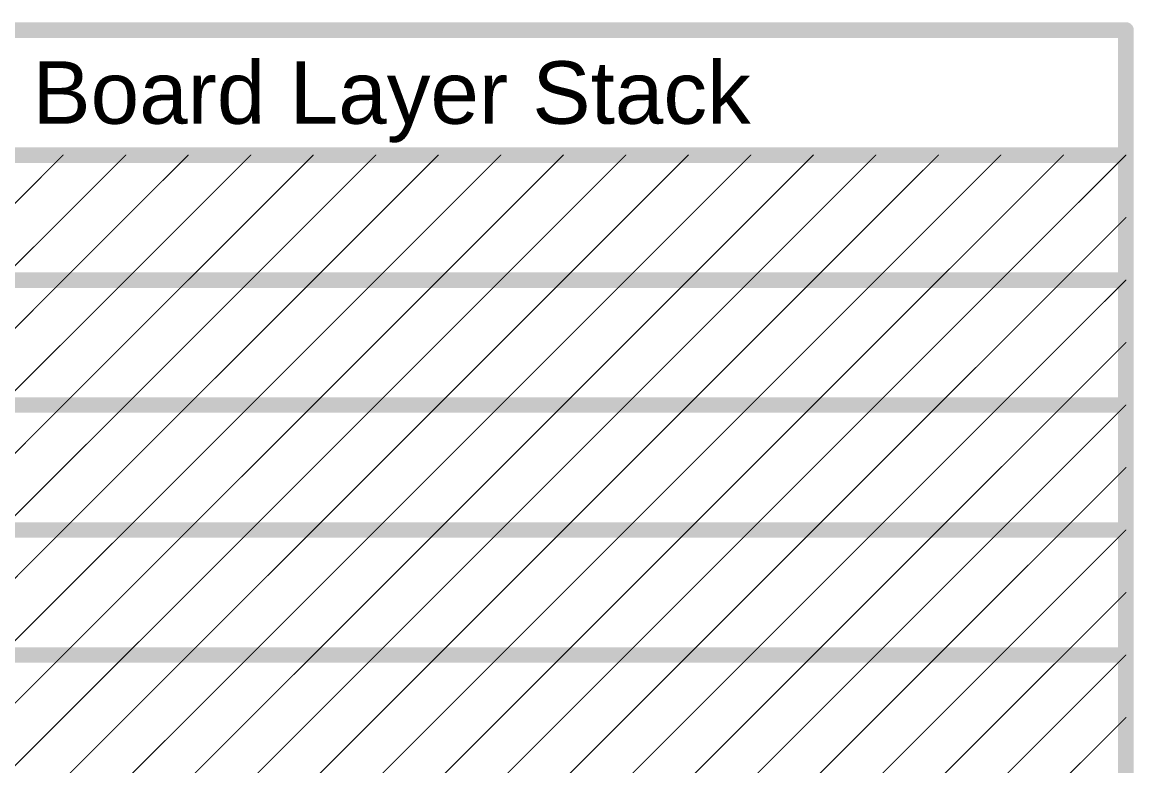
# Model space of a CAD drawing. Header units: inches. Extents: x -17.5 to 14.7, y -6.2 to 5.9.
# Drawn here: x 2.56 to 3.627, y 5.174 to 5.888 of the extents above; entities that cross this region are included whole.
import ezdxf

# ---------------------------------------------------------------- set-up
doc = ezdxf.new("R2010")
doc.units = ezdxf.units.IN
doc.header["$MEASUREMENT"] = 0
doc.layers.add('Dimensions', color=6, linetype='Continuous')
doc.styles.add('Arial', font='', dxfattribs={"height": 0.2})
doc.styles.get('Arial').set_extended_font_data('Arial')

msp = doc.modelspace()

# ---------------------------------------------------------------- linework, layer by layer
at = {"layer": 'Dimensions'}
for points in [[(-0.9193, 5.88, 0.015, 0.015, 0), (3.6195, 5.88, 0.015, 0.015, 0)], [(3.6195, 4.44, 0.015, 0.015, 0), (3.6195, 5.88, 0.015, 0.015, 0)], [(-0.9193, 5.76, 0.015, 0.015, 0), (3.6195, 5.76, 0.015, 0.015, 0)], [(2.4999, 5.6603, 0.001, 0.001, 0), (2.5995, 5.76, 0.001, 0.001, 0)], [(2.5395, 5.64, 0.001, 0.001, 0), (2.6595, 5.76, 0.001, 0.001, 0)], [(2.5995, 5.64, 0.001, 0.001, 0), (2.7195, 5.76, 0.001, 0.001, 0)], [(2.6595, 5.64, 0.001, 0.001, 0), (2.7795, 5.76, 0.001, 0.001, 0)], [(2.7195, 5.64, 0.001, 0.001, 0), (2.8395, 5.76, 0.001, 0.001, 0)], [(2.7795, 5.64, 0.001, 0.001, 0), (2.8995, 5.76, 0.001, 0.001, 0)], [(2.8395, 5.64, 0.001, 0.001, 0), (2.9595, 5.76, 0.001, 0.001, 0)], [(2.8995, 5.64, 0.001, 0.001, 0), (3.0195, 5.76, 0.001, 0.001, 0)], [(2.9595, 5.64, 0.001, 0.001, 0), (3.0795, 5.76, 0.001, 0.001, 0)], [(3.0195, 5.64, 0.001, 0.001, 0), (3.1395, 5.76, 0.001, 0.001, 0)], [(3.0795, 5.64, 0.001, 0.001, 0), (3.1995, 5.76, 0.001, 0.001, 0)], [(3.1395, 5.64, 0.001, 0.001, 0), (3.2595, 5.76, 0.001, 0.001, 0)], [(3.1995, 5.64, 0.001, 0.001, 0), (3.3195, 5.76, 0.001, 0.001, 0)], [(3.2595, 5.64, 0.001, 0.001, 0), (3.3795, 5.76, 0.001, 0.001, 0)], [(3.3195, 5.64, 0.001, 0.001, 0), (3.4395, 5.76, 0.001, 0.001, 0)], [(3.3795, 5.64, 0.001, 0.001, 0), (3.4995, 5.76, 0.001, 0.001, 0)], [(3.4395, 5.64, 0.001, 0.001, 0), (3.5595, 5.76, 0.001, 0.001, 0)], [(3.4995, 5.64, 0.001, 0.001, 0), (3.6195, 5.76, 0.001, 0.001, 0)], [(3.5595, 5.64, 0.001, 0.001, 0), (3.6195, 5.7, 0.001, 0.001, 0)], [(2.4999, 5.64, 0.015, 0.015, 0), (3.6195, 5.64, 0.015, 0.015, 0)], [(2.4999, 5.5403, 0.001, 0.001, 0), (2.5995, 5.64, 0.001, 0.001, 0)], [(2.5395, 5.52, 0.001, 0.001, 0), (2.6595, 5.64, 0.001, 0.001, 0)], [(2.5995, 5.52, 0.001, 0.001, 0), (2.7195, 5.64, 0.001, 0.001, 0)], [(2.6595, 5.52, 0.001, 0.001, 0), (2.7795, 5.64, 0.001, 0.001, 0)], [(2.7195, 5.52, 0.001, 0.001, 0), (2.8395, 5.64, 0.001, 0.001, 0)], [(2.7795, 5.52, 0.001, 0.001, 0), (2.8995, 5.64, 0.001, 0.001, 0)], [(2.8395, 5.52, 0.001, 0.001, 0), (2.9595, 5.64, 0.001, 0.001, 0)], [(2.8995, 5.52, 0.001, 0.001, 0), (3.0195, 5.64, 0.001, 0.001, 0)], [(2.9595, 5.52, 0.001, 0.001, 0), (3.0795, 5.64, 0.001, 0.001, 0)], [(3.0195, 5.52, 0.001, 0.001, 0), (3.1395, 5.64, 0.001, 0.001, 0)], [(3.0795, 5.52, 0.001, 0.001, 0), (3.1995, 5.64, 0.001, 0.001, 0)], [(3.1395, 5.52, 0.001, 0.001, 0), (3.2595, 5.64, 0.001, 0.001, 0)], [(3.1995, 5.52, 0.001, 0.001, 0), (3.3195, 5.64, 0.001, 0.001, 0)], [(3.2595, 5.52, 0.001, 0.001, 0), (3.3795, 5.64, 0.001, 0.001, 0)], [(3.3195, 5.52, 0.001, 0.001, 0), (3.4395, 5.64, 0.001, 0.001, 0)], [(3.3795, 5.52, 0.001, 0.001, 0), (3.4995, 5.64, 0.001, 0.001, 0)], [(3.4395, 5.52, 0.001, 0.001, 0), (3.5595, 5.64, 0.001, 0.001, 0)], [(3.4995, 5.52, 0.001, 0.001, 0), (3.6195, 5.64, 0.001, 0.001, 0)], [(3.5595, 5.52, 0.001, 0.001, 0), (3.6195, 5.58, 0.001, 0.001, 0)], [(2.4999, 5.52, 0.015, 0.015, 0), (3.6195, 5.52, 0.015, 0.015, 0)], [(2.4999, 5.4203, 0.001, 0.001, 0), (2.5995, 5.52, 0.001, 0.001, 0)], [(2.5395, 5.4, 0.001, 0.001, 0), (2.6595, 5.52, 0.001, 0.001, 0)], [(2.5995, 5.4, 0.001, 0.001, 0), (2.7195, 5.52, 0.001, 0.001, 0)], [(2.6595, 5.4, 0.001, 0.001, 0), (2.7795, 5.52, 0.001, 0.001, 0)], [(2.7195, 5.4, 0.001, 0.001, 0), (2.8395, 5.52, 0.001, 0.001, 0)], [(2.7795, 5.4, 0.001, 0.001, 0), (2.8995, 5.52, 0.001, 0.001, 0)], [(2.8395, 5.4, 0.001, 0.001, 0), (2.9595, 5.52, 0.001, 0.001, 0)], [(2.8995, 5.4, 0.001, 0.001, 0), (3.0195, 5.52, 0.001, 0.001, 0)], [(2.9595, 5.4, 0.001, 0.001, 0), (3.0795, 5.52, 0.001, 0.001, 0)], [(3.0195, 5.4, 0.001, 0.001, 0), (3.1395, 5.52, 0.001, 0.001, 0)], [(3.0795, 5.4, 0.001, 0.001, 0), (3.1995, 5.52, 0.001, 0.001, 0)], [(3.1395, 5.4, 0.001, 0.001, 0), (3.2595, 5.52, 0.001, 0.001, 0)], [(3.1995, 5.4, 0.001, 0.001, 0), (3.3195, 5.52, 0.001, 0.001, 0)], [(3.2595, 5.4, 0.001, 0.001, 0), (3.3795, 5.52, 0.001, 0.001, 0)], [(3.3195, 5.4, 0.001, 0.001, 0), (3.4395, 5.52, 0.001, 0.001, 0)], [(3.3795, 5.4, 0.001, 0.001, 0), (3.4995, 5.52, 0.001, 0.001, 0)], [(3.4395, 5.4, 0.001, 0.001, 0), (3.5595, 5.52, 0.001, 0.001, 0)], [(3.4995, 5.4, 0.001, 0.001, 0), (3.6195, 5.52, 0.001, 0.001, 0)], [(3.5595, 5.4, 0.001, 0.001, 0), (3.6195, 5.46, 0.001, 0.001, 0)], [(2.4999, 5.4, 0.015, 0.015, 0), (3.6195, 5.4, 0.015, 0.015, 0)], [(2.4999, 5.3003, 0.001, 0.001, 0), (2.5995, 5.4, 0.001, 0.001, 0)], [(2.5395, 5.28, 0.001, 0.001, 0), (2.6595, 5.4, 0.001, 0.001, 0)], [(2.5995, 5.28, 0.001, 0.001, 0), (2.7195, 5.4, 0.001, 0.001, 0)], [(2.6595, 5.28, 0.001, 0.001, 0), (2.7795, 5.4, 0.001, 0.001, 0)], [(2.7195, 5.28, 0.001, 0.001, 0), (2.8395, 5.4, 0.001, 0.001, 0)], [(2.7795, 5.28, 0.001, 0.001, 0), (2.8995, 5.4, 0.001, 0.001, 0)], [(2.8395, 5.28, 0.001, 0.001, 0), (2.9595, 5.4, 0.001, 0.001, 0)], [(2.8995, 5.28, 0.001, 0.001, 0), (3.0195, 5.4, 0.001, 0.001, 0)], [(2.9595, 5.28, 0.001, 0.001, 0), (3.0795, 5.4, 0.001, 0.001, 0)], [(3.0195, 5.28, 0.001, 0.001, 0), (3.1395, 5.4, 0.001, 0.001, 0)], [(3.0795, 5.28, 0.001, 0.001, 0), (3.1995, 5.4, 0.001, 0.001, 0)], [(3.1395, 5.28, 0.001, 0.001, 0), (3.2595, 5.4, 0.001, 0.001, 0)], [(3.1995, 5.28, 0.001, 0.001, 0), (3.3195, 5.4, 0.001, 0.001, 0)], [(3.2595, 5.28, 0.001, 0.001, 0), (3.3795, 5.4, 0.001, 0.001, 0)], [(3.3195, 5.28, 0.001, 0.001, 0), (3.4395, 5.4, 0.001, 0.001, 0)], [(3.3795, 5.28, 0.001, 0.001, 0), (3.4995, 5.4, 0.001, 0.001, 0)], [(3.4395, 5.28, 0.001, 0.001, 0), (3.5595, 5.4, 0.001, 0.001, 0)], [(3.4995, 5.28, 0.001, 0.001, 0), (3.6195, 5.4, 0.001, 0.001, 0)], [(3.5595, 5.28, 0.001, 0.001, 0), (3.6195, 5.34, 0.001, 0.001, 0)], [(2.4999, 5.28, 0.015, 0.015, 0), (3.6195, 5.28, 0.015, 0.015, 0)], [(2.4999, 5.1803, 0.001, 0.001, 0), (2.5995, 5.28, 0.001, 0.001, 0)], [(2.5395, 5.16, 0.001, 0.001, 0), (2.6595, 5.28, 0.001, 0.001, 0)], [(2.5995, 5.16, 0.001, 0.001, 0), (2.7195, 5.28, 0.001, 0.001, 0)], [(2.6595, 5.16, 0.001, 0.001, 0), (2.7795, 5.28, 0.001, 0.001, 0)], [(2.7195, 5.16, 0.001, 0.001, 0), (2.8395, 5.28, 0.001, 0.001, 0)], [(2.7795, 5.16, 0.001, 0.001, 0), (2.8995, 5.28, 0.001, 0.001, 0)], [(2.8395, 5.16, 0.001, 0.001, 0), (2.9595, 5.28, 0.001, 0.001, 0)], [(2.8995, 5.16, 0.001, 0.001, 0), (3.0195, 5.28, 0.001, 0.001, 0)], [(2.9595, 5.16, 0.001, 0.001, 0), (3.0795, 5.28, 0.001, 0.001, 0)], [(3.0195, 5.16, 0.001, 0.001, 0), (3.1395, 5.28, 0.001, 0.001, 0)], [(3.0795, 5.16, 0.001, 0.001, 0), (3.1995, 5.28, 0.001, 0.001, 0)], [(3.1395, 5.16, 0.001, 0.001, 0), (3.2595, 5.28, 0.001, 0.001, 0)], [(3.1995, 5.16, 0.001, 0.001, 0), (3.3195, 5.28, 0.001, 0.001, 0)], [(3.2595, 5.16, 0.001, 0.001, 0), (3.3795, 5.28, 0.001, 0.001, 0)], [(3.3195, 5.16, 0.001, 0.001, 0), (3.4395, 5.28, 0.001, 0.001, 0)], [(3.3795, 5.16, 0.001, 0.001, 0), (3.4995, 5.28, 0.001, 0.001, 0)], [(3.4395, 5.16, 0.001, 0.001, 0), (3.5595, 5.28, 0.001, 0.001, 0)], [(3.4995, 5.16, 0.001, 0.001, 0), (3.6195, 5.28, 0.001, 0.001, 0)], [(3.5595, 5.16, 0.001, 0.001, 0), (3.6195, 5.22, 0.001, 0.001, 0)]]:
    msp.add_lwpolyline(points, format="xyseb", dxfattribs=at)
for points in [[(3.6158, 5.88, 0.0075, 0.0075, 1), (3.6233, 5.88, 0.0075, 0.0075, 1)], [(3.6158, 5.88, 0.0075, 0.0075, 1), (3.6233, 5.88, 0.0075, 0.0075, 1)], [(3.6158, 5.76, 0.0075, 0.0075, 1), (3.6233, 5.76, 0.0075, 0.0075, 1)], [(2.5993, 5.76, 0.0005, 0.0005, 1), (2.5998, 5.76, 0.0005, 0.0005, 1)], [(2.6593, 5.76, 0.0005, 0.0005, 1), (2.6598, 5.76, 0.0005, 0.0005, 1)], [(2.7193, 5.76, 0.0005, 0.0005, 1), (2.7198, 5.76, 0.0005, 0.0005, 1)], [(2.7793, 5.76, 0.0005, 0.0005, 1), (2.7798, 5.76, 0.0005, 0.0005, 1)], [(2.8393, 5.76, 0.0005, 0.0005, 1), (2.8398, 5.76, 0.0005, 0.0005, 1)], [(2.8993, 5.76, 0.0005, 0.0005, 1), (2.8998, 5.76, 0.0005, 0.0005, 1)], [(2.9593, 5.76, 0.0005, 0.0005, 1), (2.9598, 5.76, 0.0005, 0.0005, 1)], [(3.0193, 5.76, 0.0005, 0.0005, 1), (3.0198, 5.76, 0.0005, 0.0005, 1)], [(3.0793, 5.76, 0.0005, 0.0005, 1), (3.0798, 5.76, 0.0005, 0.0005, 1)], [(3.1393, 5.76, 0.0005, 0.0005, 1), (3.1398, 5.76, 0.0005, 0.0005, 1)], [(3.1993, 5.76, 0.0005, 0.0005, 1), (3.1998, 5.76, 0.0005, 0.0005, 1)], [(3.2593, 5.76, 0.0005, 0.0005, 1), (3.2598, 5.76, 0.0005, 0.0005, 1)], [(3.3193, 5.76, 0.0005, 0.0005, 1), (3.3198, 5.76, 0.0005, 0.0005, 1)], [(3.3793, 5.76, 0.0005, 0.0005, 1), (3.3798, 5.76, 0.0005, 0.0005, 1)], [(3.4393, 5.76, 0.0005, 0.0005, 1), (3.4398, 5.76, 0.0005, 0.0005, 1)], [(3.4993, 5.76, 0.0005, 0.0005, 1), (3.4998, 5.76, 0.0005, 0.0005, 1)], [(3.5593, 5.76, 0.0005, 0.0005, 1), (3.5598, 5.76, 0.0005, 0.0005, 1)], [(3.6193, 5.76, 0.0005, 0.0005, 1), (3.6198, 5.76, 0.0005, 0.0005, 1)], [(3.6193, 5.7, 0.0005, 0.0005, 1), (3.6198, 5.7, 0.0005, 0.0005, 1)], [(3.6158, 5.64, 0.0075, 0.0075, 1), (3.6233, 5.64, 0.0075, 0.0075, 1)], [(2.5993, 5.64, 0.0005, 0.0005, 1), (2.5998, 5.64, 0.0005, 0.0005, 1)], [(2.5993, 5.64, 0.0005, 0.0005, 1), (2.5998, 5.64, 0.0005, 0.0005, 1)], [(2.6593, 5.64, 0.0005, 0.0005, 1), (2.6598, 5.64, 0.0005, 0.0005, 1)], [(2.6593, 5.64, 0.0005, 0.0005, 1), (2.6598, 5.64, 0.0005, 0.0005, 1)], [(2.7193, 5.64, 0.0005, 0.0005, 1), (2.7198, 5.64, 0.0005, 0.0005, 1)], [(2.7193, 5.64, 0.0005, 0.0005, 1), (2.7198, 5.64, 0.0005, 0.0005, 1)], [(2.7793, 5.64, 0.0005, 0.0005, 1), (2.7798, 5.64, 0.0005, 0.0005, 1)], [(2.7793, 5.64, 0.0005, 0.0005, 1), (2.7798, 5.64, 0.0005, 0.0005, 1)], [(2.8393, 5.64, 0.0005, 0.0005, 1), (2.8398, 5.64, 0.0005, 0.0005, 1)], [(2.8393, 5.64, 0.0005, 0.0005, 1), (2.8398, 5.64, 0.0005, 0.0005, 1)], [(2.8993, 5.64, 0.0005, 0.0005, 1), (2.8998, 5.64, 0.0005, 0.0005, 1)], [(2.8993, 5.64, 0.0005, 0.0005, 1), (2.8998, 5.64, 0.0005, 0.0005, 1)], [(2.9593, 5.64, 0.0005, 0.0005, 1), (2.9598, 5.64, 0.0005, 0.0005, 1)], [(2.9593, 5.64, 0.0005, 0.0005, 1), (2.9598, 5.64, 0.0005, 0.0005, 1)], [(3.0193, 5.64, 0.0005, 0.0005, 1), (3.0198, 5.64, 0.0005, 0.0005, 1)], [(3.0193, 5.64, 0.0005, 0.0005, 1), (3.0198, 5.64, 0.0005, 0.0005, 1)], [(3.0793, 5.64, 0.0005, 0.0005, 1), (3.0798, 5.64, 0.0005, 0.0005, 1)], [(3.0793, 5.64, 0.0005, 0.0005, 1), (3.0798, 5.64, 0.0005, 0.0005, 1)], [(3.1393, 5.64, 0.0005, 0.0005, 1), (3.1398, 5.64, 0.0005, 0.0005, 1)], [(3.1393, 5.64, 0.0005, 0.0005, 1), (3.1398, 5.64, 0.0005, 0.0005, 1)], [(3.1993, 5.64, 0.0005, 0.0005, 1), (3.1998, 5.64, 0.0005, 0.0005, 1)], [(3.1993, 5.64, 0.0005, 0.0005, 1), (3.1998, 5.64, 0.0005, 0.0005, 1)], [(3.2593, 5.64, 0.0005, 0.0005, 1), (3.2598, 5.64, 0.0005, 0.0005, 1)], [(3.2593, 5.64, 0.0005, 0.0005, 1), (3.2598, 5.64, 0.0005, 0.0005, 1)], [(3.3193, 5.64, 0.0005, 0.0005, 1), (3.3198, 5.64, 0.0005, 0.0005, 1)], [(3.3193, 5.64, 0.0005, 0.0005, 1), (3.3198, 5.64, 0.0005, 0.0005, 1)], [(3.3793, 5.64, 0.0005, 0.0005, 1), (3.3798, 5.64, 0.0005, 0.0005, 1)], [(3.3793, 5.64, 0.0005, 0.0005, 1), (3.3798, 5.64, 0.0005, 0.0005, 1)], [(3.4393, 5.64, 0.0005, 0.0005, 1), (3.4398, 5.64, 0.0005, 0.0005, 1)], [(3.4393, 5.64, 0.0005, 0.0005, 1), (3.4398, 5.64, 0.0005, 0.0005, 1)], [(3.4993, 5.64, 0.0005, 0.0005, 1), (3.4998, 5.64, 0.0005, 0.0005, 1)], [(3.4993, 5.64, 0.0005, 0.0005, 1), (3.4998, 5.64, 0.0005, 0.0005, 1)], [(3.5593, 5.64, 0.0005, 0.0005, 1), (3.5598, 5.64, 0.0005, 0.0005, 1)], [(3.5593, 5.64, 0.0005, 0.0005, 1), (3.5598, 5.64, 0.0005, 0.0005, 1)], [(3.6193, 5.64, 0.0005, 0.0005, 1), (3.6198, 5.64, 0.0005, 0.0005, 1)], [(3.6193, 5.58, 0.0005, 0.0005, 1), (3.6198, 5.58, 0.0005, 0.0005, 1)], [(3.6158, 5.52, 0.0075, 0.0075, 1), (3.6233, 5.52, 0.0075, 0.0075, 1)], [(2.5993, 5.52, 0.0005, 0.0005, 1), (2.5998, 5.52, 0.0005, 0.0005, 1)], [(2.5993, 5.52, 0.0005, 0.0005, 1), (2.5998, 5.52, 0.0005, 0.0005, 1)], [(2.6593, 5.52, 0.0005, 0.0005, 1), (2.6598, 5.52, 0.0005, 0.0005, 1)], [(2.6593, 5.52, 0.0005, 0.0005, 1), (2.6598, 5.52, 0.0005, 0.0005, 1)], [(2.7193, 5.52, 0.0005, 0.0005, 1), (2.7198, 5.52, 0.0005, 0.0005, 1)], [(2.7193, 5.52, 0.0005, 0.0005, 1), (2.7198, 5.52, 0.0005, 0.0005, 1)], [(2.7793, 5.52, 0.0005, 0.0005, 1), (2.7798, 5.52, 0.0005, 0.0005, 1)], [(2.7793, 5.52, 0.0005, 0.0005, 1), (2.7798, 5.52, 0.0005, 0.0005, 1)], [(2.8393, 5.52, 0.0005, 0.0005, 1), (2.8398, 5.52, 0.0005, 0.0005, 1)], [(2.8393, 5.52, 0.0005, 0.0005, 1), (2.8398, 5.52, 0.0005, 0.0005, 1)], [(2.8993, 5.52, 0.0005, 0.0005, 1), (2.8998, 5.52, 0.0005, 0.0005, 1)], [(2.8993, 5.52, 0.0005, 0.0005, 1), (2.8998, 5.52, 0.0005, 0.0005, 1)], [(2.9593, 5.52, 0.0005, 0.0005, 1), (2.9598, 5.52, 0.0005, 0.0005, 1)], [(2.9593, 5.52, 0.0005, 0.0005, 1), (2.9598, 5.52, 0.0005, 0.0005, 1)], [(3.0193, 5.52, 0.0005, 0.0005, 1), (3.0198, 5.52, 0.0005, 0.0005, 1)], [(3.0193, 5.52, 0.0005, 0.0005, 1), (3.0198, 5.52, 0.0005, 0.0005, 1)], [(3.0793, 5.52, 0.0005, 0.0005, 1), (3.0798, 5.52, 0.0005, 0.0005, 1)], [(3.0793, 5.52, 0.0005, 0.0005, 1), (3.0798, 5.52, 0.0005, 0.0005, 1)], [(3.1393, 5.52, 0.0005, 0.0005, 1), (3.1398, 5.52, 0.0005, 0.0005, 1)], [(3.1393, 5.52, 0.0005, 0.0005, 1), (3.1398, 5.52, 0.0005, 0.0005, 1)], [(3.1993, 5.52, 0.0005, 0.0005, 1), (3.1998, 5.52, 0.0005, 0.0005, 1)], [(3.1993, 5.52, 0.0005, 0.0005, 1), (3.1998, 5.52, 0.0005, 0.0005, 1)], [(3.2593, 5.52, 0.0005, 0.0005, 1), (3.2598, 5.52, 0.0005, 0.0005, 1)], [(3.2593, 5.52, 0.0005, 0.0005, 1), (3.2598, 5.52, 0.0005, 0.0005, 1)], [(3.3193, 5.52, 0.0005, 0.0005, 1), (3.3198, 5.52, 0.0005, 0.0005, 1)], [(3.3193, 5.52, 0.0005, 0.0005, 1), (3.3198, 5.52, 0.0005, 0.0005, 1)], [(3.3793, 5.52, 0.0005, 0.0005, 1), (3.3798, 5.52, 0.0005, 0.0005, 1)], [(3.3793, 5.52, 0.0005, 0.0005, 1), (3.3798, 5.52, 0.0005, 0.0005, 1)], [(3.4393, 5.52, 0.0005, 0.0005, 1), (3.4398, 5.52, 0.0005, 0.0005, 1)], [(3.4393, 5.52, 0.0005, 0.0005, 1), (3.4398, 5.52, 0.0005, 0.0005, 1)], [(3.4993, 5.52, 0.0005, 0.0005, 1), (3.4998, 5.52, 0.0005, 0.0005, 1)], [(3.4993, 5.52, 0.0005, 0.0005, 1), (3.4998, 5.52, 0.0005, 0.0005, 1)], [(3.5593, 5.52, 0.0005, 0.0005, 1), (3.5598, 5.52, 0.0005, 0.0005, 1)], [(3.5593, 5.52, 0.0005, 0.0005, 1), (3.5598, 5.52, 0.0005, 0.0005, 1)], [(3.6193, 5.52, 0.0005, 0.0005, 1), (3.6198, 5.52, 0.0005, 0.0005, 1)], [(3.6193, 5.46, 0.0005, 0.0005, 1), (3.6198, 5.46, 0.0005, 0.0005, 1)], [(2.5993, 5.4, 0.0005, 0.0005, 1), (2.5998, 5.4, 0.0005, 0.0005, 1)], [(2.5993, 5.4, 0.0005, 0.0005, 1), (2.5998, 5.4, 0.0005, 0.0005, 1)], [(2.6593, 5.4, 0.0005, 0.0005, 1), (2.6598, 5.4, 0.0005, 0.0005, 1)], [(2.6593, 5.4, 0.0005, 0.0005, 1), (2.6598, 5.4, 0.0005, 0.0005, 1)], [(2.7193, 5.4, 0.0005, 0.0005, 1), (2.7198, 5.4, 0.0005, 0.0005, 1)], [(2.7193, 5.4, 0.0005, 0.0005, 1), (2.7198, 5.4, 0.0005, 0.0005, 1)], [(2.7793, 5.4, 0.0005, 0.0005, 1), (2.7798, 5.4, 0.0005, 0.0005, 1)], [(2.7793, 5.4, 0.0005, 0.0005, 1), (2.7798, 5.4, 0.0005, 0.0005, 1)], [(2.8393, 5.4, 0.0005, 0.0005, 1), (2.8398, 5.4, 0.0005, 0.0005, 1)], [(2.8393, 5.4, 0.0005, 0.0005, 1), (2.8398, 5.4, 0.0005, 0.0005, 1)], [(2.8993, 5.4, 0.0005, 0.0005, 1), (2.8998, 5.4, 0.0005, 0.0005, 1)], [(2.8993, 5.4, 0.0005, 0.0005, 1), (2.8998, 5.4, 0.0005, 0.0005, 1)], [(2.9593, 5.4, 0.0005, 0.0005, 1), (2.9598, 5.4, 0.0005, 0.0005, 1)], [(2.9593, 5.4, 0.0005, 0.0005, 1), (2.9598, 5.4, 0.0005, 0.0005, 1)], [(3.0193, 5.4, 0.0005, 0.0005, 1), (3.0198, 5.4, 0.0005, 0.0005, 1)], [(3.0193, 5.4, 0.0005, 0.0005, 1), (3.0198, 5.4, 0.0005, 0.0005, 1)], [(3.0793, 5.4, 0.0005, 0.0005, 1), (3.0798, 5.4, 0.0005, 0.0005, 1)], [(3.0793, 5.4, 0.0005, 0.0005, 1), (3.0798, 5.4, 0.0005, 0.0005, 1)], [(3.1393, 5.4, 0.0005, 0.0005, 1), (3.1398, 5.4, 0.0005, 0.0005, 1)], [(3.1393, 5.4, 0.0005, 0.0005, 1), (3.1398, 5.4, 0.0005, 0.0005, 1)], [(3.1993, 5.4, 0.0005, 0.0005, 1), (3.1998, 5.4, 0.0005, 0.0005, 1)], [(3.1993, 5.4, 0.0005, 0.0005, 1), (3.1998, 5.4, 0.0005, 0.0005, 1)], [(3.2593, 5.4, 0.0005, 0.0005, 1), (3.2598, 5.4, 0.0005, 0.0005, 1)], [(3.2593, 5.4, 0.0005, 0.0005, 1), (3.2598, 5.4, 0.0005, 0.0005, 1)], [(3.3193, 5.4, 0.0005, 0.0005, 1), (3.3198, 5.4, 0.0005, 0.0005, 1)], [(3.3193, 5.4, 0.0005, 0.0005, 1), (3.3198, 5.4, 0.0005, 0.0005, 1)], [(3.3793, 5.4, 0.0005, 0.0005, 1), (3.3798, 5.4, 0.0005, 0.0005, 1)], [(3.3793, 5.4, 0.0005, 0.0005, 1), (3.3798, 5.4, 0.0005, 0.0005, 1)], [(3.4393, 5.4, 0.0005, 0.0005, 1), (3.4398, 5.4, 0.0005, 0.0005, 1)], [(3.4393, 5.4, 0.0005, 0.0005, 1), (3.4398, 5.4, 0.0005, 0.0005, 1)], [(3.4993, 5.4, 0.0005, 0.0005, 1), (3.4998, 5.4, 0.0005, 0.0005, 1)], [(3.4993, 5.4, 0.0005, 0.0005, 1), (3.4998, 5.4, 0.0005, 0.0005, 1)], [(3.5593, 5.4, 0.0005, 0.0005, 1), (3.5598, 5.4, 0.0005, 0.0005, 1)], [(3.5593, 5.4, 0.0005, 0.0005, 1), (3.5598, 5.4, 0.0005, 0.0005, 1)], [(3.6158, 5.4, 0.0075, 0.0075, 1), (3.6233, 5.4, 0.0075, 0.0075, 1)], [(3.6193, 5.4, 0.0005, 0.0005, 1), (3.6198, 5.4, 0.0005, 0.0005, 1)], [(3.6193, 5.34, 0.0005, 0.0005, 1), (3.6198, 5.34, 0.0005, 0.0005, 1)], [(3.6158, 5.28, 0.0075, 0.0075, 1), (3.6233, 5.28, 0.0075, 0.0075, 1)], [(2.5993, 5.28, 0.0005, 0.0005, 1), (2.5998, 5.28, 0.0005, 0.0005, 1)], [(2.5993, 5.28, 0.0005, 0.0005, 1), (2.5998, 5.28, 0.0005, 0.0005, 1)], [(2.6593, 5.28, 0.0005, 0.0005, 1), (2.6598, 5.28, 0.0005, 0.0005, 1)], [(2.6593, 5.28, 0.0005, 0.0005, 1), (2.6598, 5.28, 0.0005, 0.0005, 1)], [(2.7193, 5.28, 0.0005, 0.0005, 1), (2.7198, 5.28, 0.0005, 0.0005, 1)], [(2.7193, 5.28, 0.0005, 0.0005, 1), (2.7198, 5.28, 0.0005, 0.0005, 1)], [(2.7793, 5.28, 0.0005, 0.0005, 1), (2.7798, 5.28, 0.0005, 0.0005, 1)], [(2.7793, 5.28, 0.0005, 0.0005, 1), (2.7798, 5.28, 0.0005, 0.0005, 1)], [(2.8393, 5.28, 0.0005, 0.0005, 1), (2.8398, 5.28, 0.0005, 0.0005, 1)], [(2.8393, 5.28, 0.0005, 0.0005, 1), (2.8398, 5.28, 0.0005, 0.0005, 1)], [(2.8993, 5.28, 0.0005, 0.0005, 1), (2.8998, 5.28, 0.0005, 0.0005, 1)], [(2.8993, 5.28, 0.0005, 0.0005, 1), (2.8998, 5.28, 0.0005, 0.0005, 1)], [(2.9593, 5.28, 0.0005, 0.0005, 1), (2.9598, 5.28, 0.0005, 0.0005, 1)], [(2.9593, 5.28, 0.0005, 0.0005, 1), (2.9598, 5.28, 0.0005, 0.0005, 1)], [(3.0193, 5.28, 0.0005, 0.0005, 1), (3.0198, 5.28, 0.0005, 0.0005, 1)], [(3.0193, 5.28, 0.0005, 0.0005, 1), (3.0198, 5.28, 0.0005, 0.0005, 1)], [(3.0793, 5.28, 0.0005, 0.0005, 1), (3.0798, 5.28, 0.0005, 0.0005, 1)], [(3.0793, 5.28, 0.0005, 0.0005, 1), (3.0798, 5.28, 0.0005, 0.0005, 1)], [(3.1393, 5.28, 0.0005, 0.0005, 1), (3.1398, 5.28, 0.0005, 0.0005, 1)], [(3.1393, 5.28, 0.0005, 0.0005, 1), (3.1398, 5.28, 0.0005, 0.0005, 1)], [(3.1993, 5.28, 0.0005, 0.0005, 1), (3.1998, 5.28, 0.0005, 0.0005, 1)], [(3.1993, 5.28, 0.0005, 0.0005, 1), (3.1998, 5.28, 0.0005, 0.0005, 1)], [(3.2593, 5.28, 0.0005, 0.0005, 1), (3.2598, 5.28, 0.0005, 0.0005, 1)], [(3.2593, 5.28, 0.0005, 0.0005, 1), (3.2598, 5.28, 0.0005, 0.0005, 1)], [(3.3193, 5.28, 0.0005, 0.0005, 1), (3.3198, 5.28, 0.0005, 0.0005, 1)], [(3.3193, 5.28, 0.0005, 0.0005, 1), (3.3198, 5.28, 0.0005, 0.0005, 1)], [(3.3793, 5.28, 0.0005, 0.0005, 1), (3.3798, 5.28, 0.0005, 0.0005, 1)], [(3.3793, 5.28, 0.0005, 0.0005, 1), (3.3798, 5.28, 0.0005, 0.0005, 1)], [(3.4393, 5.28, 0.0005, 0.0005, 1), (3.4398, 5.28, 0.0005, 0.0005, 1)], [(3.4393, 5.28, 0.0005, 0.0005, 1), (3.4398, 5.28, 0.0005, 0.0005, 1)], [(3.4993, 5.28, 0.0005, 0.0005, 1), (3.4998, 5.28, 0.0005, 0.0005, 1)], [(3.4993, 5.28, 0.0005, 0.0005, 1), (3.4998, 5.28, 0.0005, 0.0005, 1)], [(3.5593, 5.28, 0.0005, 0.0005, 1), (3.5598, 5.28, 0.0005, 0.0005, 1)], [(3.5593, 5.28, 0.0005, 0.0005, 1), (3.5598, 5.28, 0.0005, 0.0005, 1)], [(3.6193, 5.28, 0.0005, 0.0005, 1), (3.6198, 5.28, 0.0005, 0.0005, 1)], [(3.6193, 5.22, 0.0005, 0.0005, 1), (3.6198, 5.22, 0.0005, 0.0005, 1)]]:
    msp.add_lwpolyline(points, format="xyseb", close=True, dxfattribs=at)

# ---------------------------------------------------------------- texts
at = {"layer": 'Dimensions', "style": 'Arial'}
msp.add_text('Board Layer Stack', height=0.06, dxfattribs=at).set_placement((2.5699, 5.79))

doc.saveas('drawing.dxf')
